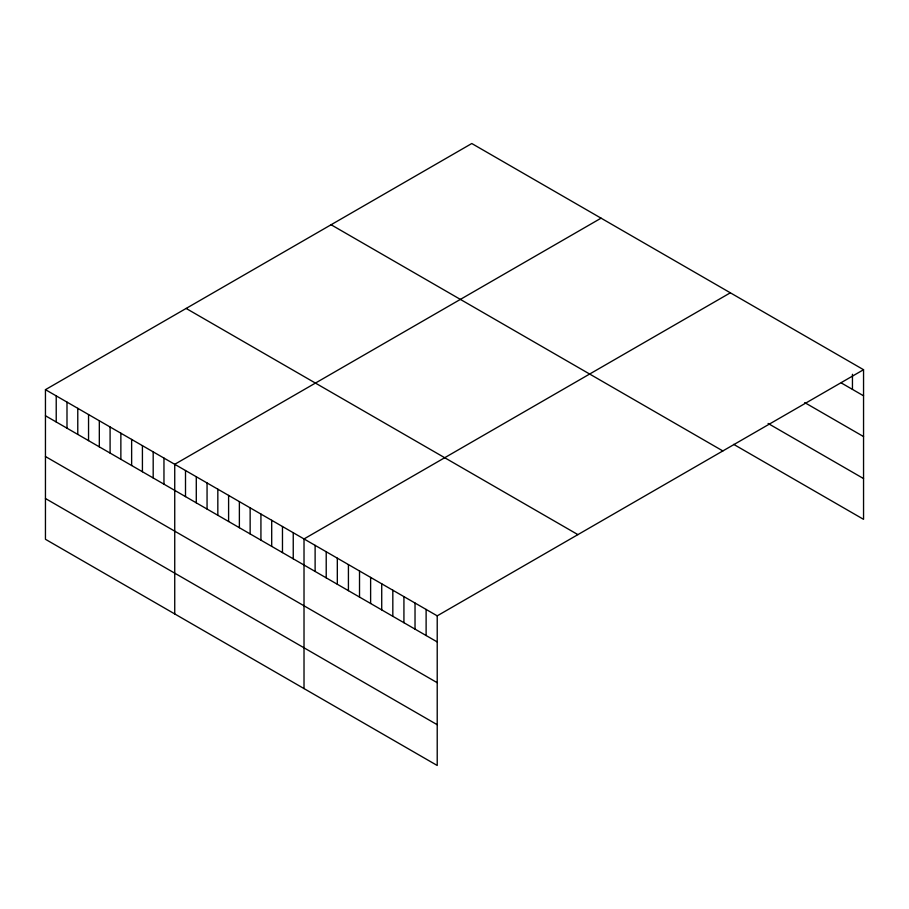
<?xml version="1.0" encoding="UTF-8"?>
<svg xmlns="http://www.w3.org/2000/svg" width="909" height="909" viewBox="0 0 909 909"><rect width="100%" height="100%" fill="white"/><g stroke="black" fill="none" stroke-linecap="round" stroke-linejoin="round"><path stroke-width="1.36" d="M863.55 369.713L437.218 615.847L437.218 765.48L45.45 539.287L45.45 389.666L471.782 143.52L863.55 369.713L863.55 519.334L733.677 444.353M601.065 218.171L174.733 464.306L174.733 613.927M730.347 292.812L304.015 538.946L304.015 688.567M841.348 382.984L863.55 395.801M804.715 402.596L863.55 436.57M768.094 423.458L863.55 478.566M331.092 224.75L722.86 450.944M186.14 308.435L577.908 534.628M45.45 389.666L437.218 615.847M45.45 415.754L437.218 641.936M45.45 456.523L437.218 682.704M45.45 498.518L437.218 724.712M852.449 374.292L852.449 389.393M426.116 609.439L426.116 635.527M415.027 603.031L415.027 629.119M403.926 596.622L403.926 622.71M392.824 590.214L392.824 616.302M381.723 583.805L381.723 609.894M370.622 577.397L370.622 603.485M359.521 570.988L359.521 597.077M348.42 564.58L348.42 590.668M337.319 558.171L337.319 584.26M326.217 551.763L326.217 577.851M315.116 545.355L315.116 571.443M293.243 532.731L293.243 558.819M282.472 526.504L282.472 552.592M271.7 520.289L271.7 546.377M260.928 514.062L260.928 540.151M250.145 507.847L250.145 533.935M239.374 501.632L239.374 527.709M228.602 495.405L228.602 521.493M217.83 489.19L217.83 515.278M207.059 482.963L207.059 509.051M196.287 476.748L196.287 502.836M185.504 470.521L185.504 496.609M163.961 458.091L163.961 484.167M153.189 451.864L153.189 477.952M142.418 445.649L142.418 471.737M131.635 439.422L131.635 465.51M120.863 433.207L120.863 459.295M110.091 426.98L110.091 453.068M99.32 420.765L99.32 446.853M88.548 414.549L88.548 440.626M77.776 408.323L77.776 434.411M66.993 402.108L66.993 428.196M56.222 395.881L56.222 421.969"/></g></svg>
